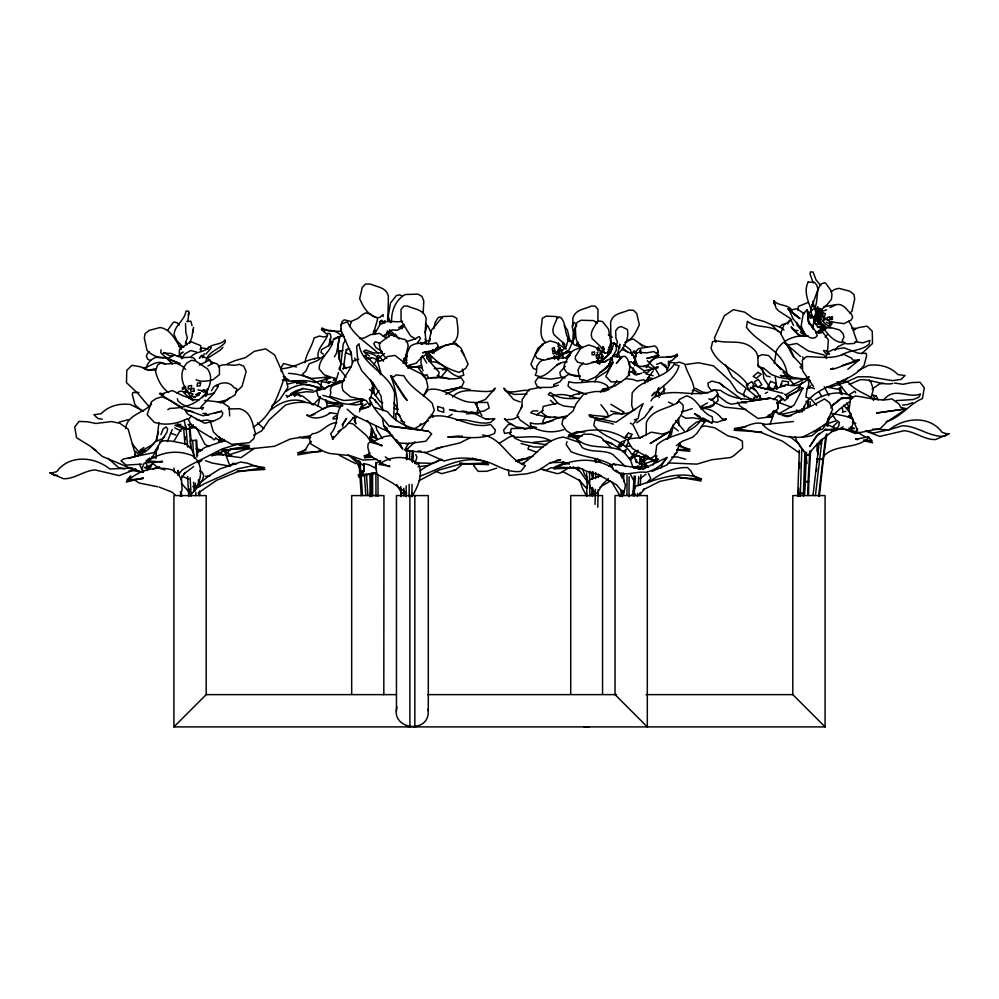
<?xml version="1.0" encoding="UTF-8"?>
<svg xmlns="http://www.w3.org/2000/svg" width="999" height="999" viewBox="0 0 999 999"><rect width="100%" height="100%" fill="white"/><g stroke="black" fill="none" stroke-linecap="round" stroke-linejoin="round"><path stroke-width="1.5" d="M194.443 458.316L194.443 455.369L191.608 449.325L186.026 443.981L171.766 441.108L164.136 440.696L159.715 441.933M621.041 494.68L621.053 490.072M622.277 496.341L622.29 491.72M387.887 321.491L388.386 296.353C386.401 287.05 376.985 287.188 370.229 283.978L365.509 284.153L362.275 287.375L359.665 298.651C362.887 306.169 367.207 314.285 375.462 317.02M621.128 476.248L621.141 473.189M622.365 476.448L622.377 473.389M622.402 496.715L622.427 490.571M622.502 476.76L622.514 473.688L623.751 473.876L623.713 481.543M623.651 495.367L623.676 490.759M626.96 495.404L627.047 475.449M629.02 496.603L629.12 476.823M406.019 496.653L406.231 485.876M409.066 496.64L409.19 484.34M411.913 496.728L412.025 484.428M406.518 459.765L406.605 453.671M406.618 459.565L406.768 450.437M409.565 459.727L409.715 450.512M412.275 461.613L412.437 450.874M412.375 461.413L412.55 450.674M412.187 495.679L412.225 492.619M646.141 435.502L646.365 422.565C652.26 408.653 668.618 409.378 679.308 401.536L683.041 404.895C684.715 416.358 673.189 422.053 669.805 431.768M592.382 488.474L592.295 496.491M592.569 479.345L592.732 471.74M598.139 489.622L598.164 493.219L592.37 493.518L592.494 487.425M592.694 478.296L592.819 472.215M595.317 493.806L595.404 489.235M595.629 478.596L595.754 472.502M598.488 477.622L598.463 474.013M804.57 495.367L806.543 452.36M807.766 495.429L808.066 481.593M808.528 495.454L808.828 481.618L804.857 481.53L808.815 481.755L810.589 451.061M200.924 350.724L200.624 345.592L190.772 341.608L180.569 348.339L179.345 350.449L179.383 353.896L181.918 358.479M407.03 458.429L407.093 455.382M412.624 462.187L412.974 451.198L412.212 460.202M189.71 343.044L192.02 336.813L192.957 329.483M619.68 347.702L619.78 344.118L617.107 356.805L616.82 354.071L614.073 355.332M595.017 504.383L595.317 493.706L598.064 493.169L597.789 507.192M657.904 356.718L658.079 350.349M799.362 450.237L797.776 493.256L803.421 493.469L803.421 496.428M798.538 493.294L798.725 488.324M799.45 468.519L799.675 462.425M801.847 448.788L800.224 496.428M804.932 451.985L803.421 493.469L797.776 493.344L797.776 496.428M804.232 491.958L804.52 484.278M805.194 465.834L805.469 458.154M372.402 393.631L372.927 382.342M156.031 457.742L156.319 451.723M156.893 439.672L158.928 422.515M817.282 443.444L816.932 450.387L818.019 454.308M339.298 359.478L339.785 350.674M808.054 481.718L809.827 451.011M801.673 411.813L801.86 408.741M802.434 411.763L802.634 408.716M804.195 410.427L804.482 405.819M807.579 407.555L807.966 401.411M808.341 407.604L808.541 404.533M396.453 711.201L396.453 495.579L428.284 495.579L428.284 711.201C428.983 734.527 390.284 729.432 396.99 707.08M632.854 495.616L634.215 475.836M634.065 496.091L635.426 476.323M636.375 462.624L636.575 459.577M637.362 496.378L637.574 493.344M638.099 485.739L638.723 476.61M639.56 464.435L639.984 458.354M640.197 485.252L640.933 474.7M641.346 468.668L641.97 459.615M423.164 313.162L423.788 300.936L421.94 296.353L417.882 294.143L405.244 294.505C395.367 300.1 391.208 311.051 391.583 322.04M158.242 445.929L158.017 448.688L151.236 458.441M634.515 363.661L635.027 357.455L632.055 353.858L622.09 349.388M807.642 404.632L808.029 400.037M809.939 406.368L810.326 401.773M393.656 417.894L394.68 393.319C388.986 372.252 361.376 365.821 358.991 343.781L356.618 346.241L357.929 362.587L361.713 370.691L374.213 384.69L381.069 396.103L382.817 410.689M433.903 328.721L435.052 322.777L438.199 317.507L440.934 316.87L442.045 318.206M207.455 388.636L205.544 395.467M304.932 362.699C306.081 353.871 312.013 346.715 314.086 337.962L319.33 336.076L323.501 336.875L326.498 336.363M607.729 354.096L610.801 342.407L608.503 329.108L602.547 321.603L599.188 320.979L596.89 322.302C594.393 327.535 589.06 332.292 592.332 338.798L600.299 346.303L605.069 353.271M405.919 364.21L407.08 353.171L410.214 346.466C417.894 340.209 427.647 345.816 436.301 342.807L438.161 345.729L436.451 349.038C429.108 352.61 421.391 356.393 416.383 363.124L406.381 366.071M644.805 383.666L645.104 380.906L643.88 379.782L636.975 381.031L633.266 379.545L625.786 378.609L615.034 385.926L605.282 388.661L603.458 390.434M281.243 371.603L281.556 368.668C295.279 368.107 306.006 359.016 319.505 357.779M572.827 342.52L573.426 330.07M812.999 495.417L819.255 441.995M816.433 471.166L816.757 468.144M817.419 462.087L817.744 459.065L816.995 458.728L823.351 459.602L819.367 496.216M815.421 495.554L822.077 439.148M818.606 495.954L825.861 435.064M320.242 396.628L317.894 406.106M602.509 358.067L602.397 359.091L602.897 355.669L602.772 356.693M318.032 356.955C316.883 347.202 326.636 342.108 327.947 333.191L330.344 333.978L330.956 337.312L328.621 346.054M338.698 340.247L338.024 345.979L338.911 357.555L340.984 364.223L339.31 369.78M349.7 326.411L351.498 321.328L358.279 318.206L361.7 315.172L365.671 312.887L370.504 314.136L372.739 316.208L376.96 317.507L377.497 319.655L373.039 334.653M647.539 381.93L648.151 377.422M827.085 425.936L828.121 418.331M826.822 433.828L823.338 459.69L816.995 458.728L817.744 459.065M827.846 426.223L829.07 417.095M192.882 332.417L193.569 327.385M183.379 347.327L177.048 340.871L174.088 334.765C174.425 325.199 184.79 320.579 185.901 311.226L188.574 311.051L188.961 313.112L187.7 321.728M791.87 310.115C787.524 303.871 778.533 306.418 773.988 300.799L773.663 303.072L775.324 305.107M634.627 365.634L636.051 351.186L638.711 348.576L654.795 345.941L657.08 347.889L658.241 351.873L656.593 353.171M341.596 323.876L341.92 321.765L344.205 319.83L351.124 321.528M340.085 369.767L343.269 343.918L345.592 339.86M343.394 368.931L345.629 351.985L347.277 349.375M370.442 401.211L369.742 405.706L366.283 400.574L350.537 396.803L343.194 390.821C338.386 379.645 351.236 371.74 352.897 361.114L358.691 359.24M370.916 398.214L372.789 386.238L370.567 379.57M421.278 356.73L420.941 362.774L422.977 370.904M774.312 363.611L776.348 350.849C782.866 339.198 795.316 335.127 807.929 335.676M772.477 414.71L772.951 411.725M776.56 389.373L777.035 386.388M361.813 399.388L361.089 403.708L362.3 399.413M668.456 361.201L668.393 365.746M400.924 492.744L400.786 486.501M624.1 492.257L625.474 485.177L622.077 475.674L615.983 470.029M155.719 441.683L158.404 432.155M130.482 476.885L130.669 475.911L126.848 480.019L143.319 478.533M673.426 424.363L671.428 434.203L669.018 437.812M339.61 337.662L336.451 353.234L334.44 356.818M380.569 320.479L379.608 324.975L380.769 320.642M787.861 385.339L788.636 381.805L782.254 380.844L781.23 385.552L785.052 386.126L782.467 385.564M205.782 396.116L207.692 389.31M644.667 456.368L643.381 462.15L648.788 457.317M400.836 493.568L406.718 493.031L400.936 493.169L400.924 496.603M428.284 344.043L431.63 329.957L442.857 316.521L452.922 316.159L456.78 318.369C457.342 326.723 460.814 337.662 452.422 343.619L435.826 348.226M370.092 405.569L370.716 402.959M326.561 334.041L321.516 329.458L321.878 327.972L328.484 330.931L341.233 331.381M566.945 441.683L566.221 444.655L571.078 451.71C584.178 457.542 599.924 457.592 612.399 465.409M625.374 452.597L626.136 449.45L622.452 451.848M658.94 388.611L658.179 391.62L660.214 395.704M611.226 358.466L609.253 366.021L607.729 365.896L595.142 377.26L587.05 380.806L579.807 379.32L577.996 370.13L579.795 366.383L583.304 362.962M780.244 387.187L781.193 383.541M180.257 496.091L182.068 489.56L181.568 479.832L178.434 474.5L172.577 470.017C156.019 465.309 138.611 469.98 126.374 481.968L143.244 477.934L141.221 478.721M342.557 426.71L343.519 423.264L346.553 418.444L342.095 424.837M567.494 351.024L566.858 353.259L565.821 351.86M425.124 332.53L426.81 326.661L426.086 323.476M870.978 397.689L873.376 389.41L871.028 382.33L869.167 380.057M340.759 325.761L340.996 324.937M188.961 313.112L188.087 314.86M563.024 352.597L562.312 354.995L561.588 353.971M338.474 372.565L335.127 383.691L335.152 378.559L324.2 374.787L319.118 368.818C319.205 357.043 332.392 350.986 333.341 339.098L337.687 337.237L339.098 338.361L339.76 337.55M327.822 377.41L326.523 381.693L325.999 377.372M643.98 457.629L643.119 460.452L639.772 461.625L641.071 457.392L644.417 456.218M652.047 471.403L667.295 464.747L676.735 452.597L679.732 442.807M406.98 355.769L406.231 358.191L403.746 360.015M658.841 387.674L658.016 390.334L659.278 394.505M386.051 336.251L387.25 332.442M146.378 367.832L147.465 364.398L150.337 360.502L155.394 357.355L166.845 357.967M578.496 470.492L579.383 467.807M826.011 356.868L827.434 352.547L828.383 339.947L823.251 332.779L816.857 332.542M125.624 428.583C127.185 414.423 143.469 413.336 151.473 404.183M185.439 343.344L187.325 337.687L185.839 332.58L185.502 323.426M610.526 353.271L614.11 342.807L616.358 345.13L616.333 350.174L611.738 358.092L604.333 361.863L601.273 360.801L601.922 358.629M616.033 346.266L617.469 342.108L615.921 338.099L615.671 330.769L618.181 327.585L621.191 326.548L627.335 329.42C629.407 339.398 623.875 348.439 616.833 355.12M652.971 465.197L656.98 455.869M661.063 468.007L662.961 462.537L666.957 457.48L643.081 468.943L613.249 463.948L611.925 465.759L612.787 469.168C622.926 478.396 634.54 470.804 645.991 472.315C654.47 470.279 662.624 465.222 666.957 457.48M197.465 485.427C202.248 475.624 202.26 462.212 192.27 455.644C176.311 449.026 158.804 452.397 145.429 462.874L162.45 461.326L160.389 461.8M333.479 436.463L332.48 439.26L341.233 429.72M202.785 357.792L204.283 353.696M770.054 424.2L774.587 411.8L787.412 416.745L813.548 404.957M414.835 463.286L416.958 457.492L415.784 454.495M596.977 354.857L597.889 352.41L597.115 352.51M621.703 477.797L623.526 472.952M637.637 451.511L636.738 453.858L632.916 455.344L629.32 458.566M160.926 434.665L163.162 428.921L166.084 426.935L167.62 428.783L166.995 432.142L154.046 452.559L123.626 458.991L121.029 460.714L126.049 465.097L141.783 464.123M161.076 349.812L160.714 352.659L172.452 363.586M631.905 355.357L632.442 353.958M666.882 370.666L670.317 362.325L675.499 362.999L679.67 362.187L684.914 364.086C686.987 372.827 692.919 379.982 694.068 388.811L691.72 394.33M808.715 377.585L807.779 379.92L810.152 380.457M359.478 411.725L362.649 403.896L355.806 404.92L342.782 403.683C334.69 411.788 339.123 425.262 330.681 433.616L332.854 439.11M557.779 350.761L558.903 348.414M205.881 354.046L210.801 348.614L211.239 347.54L209.191 346.915C204.57 352.734 195.904 351.124 191.159 356.606M167.345 441.558L172.253 429.595M374.725 333.916L380.045 324.45C386.775 318.868 395.104 323.114 402.609 321.216M622.277 414.148L623.314 411.675M787.699 323.976L789.06 320.716L791.558 319.418M594.929 381.843L596.54 378.022L606.93 371.428L611.226 365.497M745.704 388.923L743.543 394.018L744.392 396.765M144.243 463.049L141.895 468.406L143.494 471.603M857.641 429.17L855.806 433.204L858.753 432.205M403.059 363.411L405.032 359.253L408.204 345.916L407.255 341.67L405.219 339.523C399.875 339.048 395.854 335.776 390.634 334.902L379.408 343.344C379.258 349.026 382.205 355.032 386.675 358.441M812.961 325.075L815.546 319.668L814.16 316.995L808.478 314.935M205.794 361.7C207.705 350.986 219.655 349.7 225.337 342.245L225.012 339.972C220.467 345.579 211.476 343.032 207.13 349.288M629.62 375.599L628.858 371.79M491.745 392.02L494.955 388.336L493.893 390.484C481.443 394.081 467.919 386.588 455.731 394.093L452.634 397.015M423.489 396.029L427.972 387L426.086 379.008L421.341 373.913L408.291 367.32L402.672 361.388L395.055 355.432L387.35 356.556L383.354 359.99L377.697 361.626L380.981 373.326M359.877 409.428L362.649 403.896M638.91 495.129L640.234 492.507M619.942 442.932L617.869 446.99L621.166 446.491L622.552 443.781M655.007 396.441L659.003 388.574M807.155 379.682L808.541 377.01M802.347 389.036L794.105 405.082L778.271 414.11M667.282 439.423L670.641 431.643L662.337 434.053L651.261 432.18L640.072 437.749L628.371 438.811L627.959 441.283L632.429 448.501L650.499 458.766L655.519 455.257M412.212 496.266C417.644 486.65 423.726 474.675 418.294 463.786C406.393 454.97 390.609 455.719 378.933 464.385L389.685 466.183L388.436 466.233M528.995 445.741L527.971 449.113L537.2 452.36M816.345 312.724L813.536 317.757L816.121 317.133M429.907 418.106L434.29 410.402L432.305 403.409C423.089 393.843 410.439 388.099 403.896 375.774L396.166 374.925L393.681 376.898L390.684 375.774C395.242 387.45 398.014 400.112 397.227 412.674L405.969 426.673M408.678 443.144L404.92 449.725L407.954 449.213M211.476 390.734L213.636 386.975L216.97 384.865L218.244 386.401L214.011 393.119L200.911 407.03M545.929 415.746L542.882 421.054L544.005 423.813M361.276 495.766L359.652 471.565L361.738 471.69L360.539 471.678L360.839 470.729L359.628 471.216L358.903 460.651M360.539 471.678L360.214 461.675M174.226 440.771L180.844 429.47L184.49 427.897M597.727 492.332L602.31 484.49L608.391 478.658M280.731 368.369L283.579 363.524L296.403 367.008M205.557 396.066L207.13 393.419M181.88 358.653L184.653 354.058L190.597 350.587L196.516 351.985M180.657 479.795L184.303 473.726M373.776 364.81L377.21 359.165L384.603 353.521M520.666 408.653L522.215 406.118M369.53 406.044L371.603 402.647M199.625 484.415L202.597 479.595L203.734 475.674L202.273 472.315L199.675 471.004M687.3 430.581L688.823 428.146L696.228 422.315L701.51 420.604L703.521 421.228L704.22 422.515L705.469 420.791L700.661 420.454C690.459 435.939 669.143 432.979 656.73 445.167L655.456 455.507L657.617 460.964M596.291 323.276L597.914 320.667L597.976 309.39L595.154 306.156L591.495 305.994C584.727 309.365 575.262 309.203 572.852 318.356L572.927 325.999M646.403 367.644L652.359 359.515C659.952 354.52 670.079 359.99 677.122 354.083L677.484 355.569L672.439 360.164L669.143 361.638M421.091 429.907L429.245 417.245C450.424 410.539 468.881 430.244 490.621 424.438L495.392 430.032L494.493 433.404C479.133 440.734 463.561 436.051 447.739 437.062L458.603 436.014M616.932 380.557L613.836 385.352L610.476 388.062M650.986 400.886L652.622 398.339C672.115 385.339 695.267 400 715.421 389.647L718.269 394.48L711.325 400.287M677.147 403.047L679.52 399.375L686.575 395.816C698.026 398.626 700.811 412.887 712.125 416.645L712.874 421.328L711.425 422.452L712.025 423.314L697.602 416.358L694.567 413.574L700.037 416.521M800.249 386.613L797.115 391.458L786.25 397.477M202.36 397.602C209.091 389.822 214.198 378.234 207.48 368.868L195.779 361.051L191.546 360.277L186.9 362.962C176.236 375.661 184.69 389.423 193.519 400.537M645.941 380.744L653.296 370.804M356.293 417.282L354.208 420.392L355.731 423.376M628.209 442.869L626.023 446.116L630.319 446.241M839.934 399.063L832.504 405.494L841.108 398.763L852.434 396.815C840.908 390.047 826.086 393.119 815.209 399.85M830.806 408.004L833.366 404.22M705.469 420.791L696.927 433.304L692.757 437.162L682.367 441.233L676.373 445.604M220.28 439.385L218.531 441.933L223.913 439.473M333.354 380.494L334.99 378.159M428.896 340.946L430.344 338.898M605.669 368.469L607.729 365.584M654.407 392.345L651.835 395.829C661.388 386.363 674.849 379.995 679.045 365.796L674.213 364.348C664.123 379.695 642.27 377.884 632.192 393.007L631.668 405.269L633.378 410.202M432.142 353.259L433.179 351.86L432.542 349.625M185.04 472.515L184.128 473.738L193.644 466.57M808.091 455.457C815.708 443.381 827.559 435.214 838.586 426.561L839.372 422.565L838.523 421.441L833.391 425.999L835.688 430.644L825.112 429.258L826.585 429.745M835.027 350.424L837.724 346.828L845.092 343.281M802.472 382.03L798.95 386.65L786.225 394.568M201.948 409.665L203.559 407.592C194.143 410.052 184.753 407.205 177.822 400.799L177.372 398.751M821.353 322.015L819.792 324.063L818.256 322.465M423.801 395.629L428.346 389.697C445.204 385.839 457.305 403.521 474.475 402.31L478.334 408.653L477.172 411.476L478.608 413.049L466.508 413.848M622.152 356.531L616.445 363.324L622.152 356.531L625.337 356.393L627.834 359.54L629.782 366.87L628.846 375L625.424 378.758M600.436 392.083L603.021 388.736L607.005 389.111M639.323 495.516L644.492 488.873L643.169 489.847L659.727 481.393L677.959 477.572L701.573 479.058C680.244 469.255 656.63 479.77 635.901 486.126L633.304 491.183L635.526 494.967M296.84 383.716L298.763 381.268M375.137 395.604L379.046 390.696M167.795 330.07L173.152 322.577L174.65 321.94L177.947 323.264L179.046 325.224M146.803 470.554L154.121 461.513M818.006 310.19L819.467 308.379L821.465 310.09M230.469 449.138L226.523 453.883L225.811 449.413M440.796 377.472L446.878 370.154L440.459 368.344L434.303 368.631M191.533 415.796L188.649 419.218L187.25 418.781C177.023 423.888 165.297 425.849 154.233 422.29L147.153 414.672L151.423 401.773L156.006 398.576L162.213 396.79L168.906 399.75M827.609 420.329L839.984 408.803L850.099 401.336M819.954 317.694L818.693 319.18L817.482 317.033M382.105 323.951L385.04 320.492M565.297 366.383L559.852 372.277L560.427 375.387L562.287 377.759L565.022 377.972M494.955 388.336L485.402 399.488L478.733 401.985M177.922 474.937L182.317 469.855L189.91 465.359L222.228 448.876L237.3 444.443L249.238 445.579L222.24 451.048M779.657 327.285L781.867 324.75L785.539 323.639M722.339 420.329L726.198 419.093L725.561 419.83L721.678 418.394C717.344 412.774 711.063 409.19 703.958 408.391L700.948 409.103M190.06 495.579L196.591 488.199L204.408 483.716L237.525 468.856L252.772 465.709L264.648 467.569L237.387 471.853L216.658 480.269L198.152 493.044M646.902 482.754L650.811 478.409L648.413 473.501M332.242 341.995L329.22 345.342L321.428 349.662L321.079 352.709L323.401 354.058M379.732 322.452L381.68 320.292L384.79 323.214M354.695 416.383L345.242 426.848L337.962 431.68M625.149 437.337L626.798 435.527M631.131 436.588L627.834 440.209L624.325 438.236M202.073 355.144L199.338 358.142L201.736 356.056M560.289 351.149L561.675 349.65M803.833 335.664L805.469 333.903M313.099 405.082L320.155 397.515M216.808 386.313L218.868 384.128C224.138 381.768 230.781 382.542 234.028 387.712L236.788 388.761L235.09 394.917L226.748 399.962L218.169 402.11M633.653 423.401L636.8 420.067M825.099 337.113L827.147 334.965M806.992 378.796L809.053 376.635M222.914 347.415L220.342 350.1L208.729 357.58M565.534 357.917L570.541 352.734M591.208 494.38L593.094 492.445M861.613 353.783L872.514 343.469L872.239 331.193L867.032 326.136L858.703 327.585L853.333 329.707M216.059 438.049L214.236 439.872L210.739 436.9M173.913 726.897L206.194 694.63L206.194 495.579L173.913 495.579L173.913 726.897L825.087 726.897L825.087 495.579L792.806 495.579L792.806 694.63L825.087 726.897M383.816 694.767L383.953 495.579L351.685 495.579L351.685 694.305M149.063 468.543L151.174 466.458M658.928 395.242L665.159 389.086M311.476 441.458L308.341 444.53L305.931 448.951L297.777 454.895L321.104 450.849L318.032 451.648M470.741 412.949L475.199 413.898L486.001 419.255L494.617 418.643L490.884 422.24C479.295 425.537 468.069 417.994 456.368 420.042M807.254 309.665L803.159 313.961L801.186 325.936L804.532 334.24L809.739 337.462L812.362 338.249L815.321 337.662L817.269 335.627L815.421 331.019L808.441 321.303L813.074 328.996L814.21 317.595L810.077 318.144L807.254 309.665L808.965 323.926M810.901 385.439L807.504 388.673L808.803 384.041L808.366 379.732L780.281 375.487L787.774 376.735M823.551 456.131C835.589 443.668 856.418 449.7 868.518 437.712L868.331 436.738L855.681 439.36L857.779 439.56L855.756 438.761M205.432 460.639L212.188 463.086L229.945 466.121L233.017 463.236L236.326 463.911M810.314 311.863L813.998 308.391M419.955 424.612L420.916 423.713M470.529 437.562L459.79 442.969L441.908 447.09L425.849 452.584L405.619 450.636L415.01 441.845M626.261 342.332L628.496 340.247L633.329 338.998L640.721 344.33L647.502 347.44M576.46 344.243L578.583 342.27M849.949 313.062L851.96 311.201L854.694 298.938L853.908 294.418L849.799 291.209L838.91 288.336L834.764 289.373L830.993 291.758M883.241 400.075L887.587 396.066C898.251 388.836 910.014 398.551 920.441 393.968L918.98 397.165L913.273 399.55L896.29 400.599M235.664 392.32L242.083 386.326L246.154 371.416L243.731 366.171L239.123 364.31C232.292 367.045 224.65 362.162 218.257 366.808M649.4 409.565L652.722 406.518L644.168 417.657L636.813 422.752M649.662 481.78C660.202 473.439 673.813 467.12 687.524 467.569L690.659 470.654L693.069 475.062L701.223 481.006L677.896 476.96L680.968 477.759M404.295 324.463L398.576 327.747M847.364 378.271L845.179 380.257L842.182 380.706M825.836 324.338L824.025 325.974L822.964 323.976M843.131 426.773L841.033 428.658L831.343 431.543M193.294 424.712L188.898 428.646L192.745 426.086M369.98 452.872L364.448 457.817L372.177 457.105M818.88 311.913L827.534 304.195L831.48 299.225L831.942 294.605L831.205 290.896L825.848 283.404L824.35 282.767L821.053 284.091C815.246 290.959 818.531 300.587 814.772 308.104L816.67 315.559M847.826 369.268L859.24 359.965L853.383 360.314L851.16 357.904L843.418 354.233C831.405 359.465 818.943 356.73 806.518 356.618L802.359 359.977L802.584 370.729L813.648 386.588M773.526 399.625L778.371 395.379L782.005 399.175L777.16 403.434M630.182 460.102L632.904 457.717L634.265 451.835L638.099 450.337M429.158 361.501L430.969 359.927L430.182 355.569L426.648 356.119M608.816 364.635L610.988 362.749L608.616 363.636M848.089 416.783L851.31 414.011M229.433 397.889L224.725 401.873L220.217 402.997M853.608 330.344L855.918 328.384L851.922 328.147M421.029 344.23L426.698 340.921L430.144 340.796M820.379 428.608L812.037 435.626C795.167 439.298 775.424 437.537 762.674 424.737L793.568 421.466M823.963 425.599L826.348 423.588L832.617 409.19L829.682 402.859L824.525 398.913L814.934 404.345M417.107 343.281L420.492 338.599L419.255 336.551L414.498 339.173L406.044 341.758M164.573 436.888L162.263 438.811L154.433 442.107C148.764 451.56 138.536 456.131 128.209 458.491M149.763 457.867L146.041 460.939L162.487 461.925M253.122 427.185C271.104 416.496 278.059 395.854 284.553 377.098L274.65 354.945L265.659 348.851L254.345 351.311L245.454 357.679L234.952 360.627L227.26 363.936M609.065 354.37L602.297 359.877L586.226 364.398L577.609 362.2L575.312 359.028L575.399 356.606L580.844 348.027L588.673 344.955L594.567 346.803L604.557 353.009L609.977 352.635M383.129 336.263L387.587 332.667M713.311 404.495L718.081 400.649L717.444 394.78M650.024 361.925L658.703 355.332L653.958 351.548L646.852 352.847L638.099 352.46L635.814 354.146L635.089 358.941L638.099 366.446M324.163 389.41L328.983 385.539L331.73 386.176M599.063 355.244L600.936 353.746L601.985 355.894M640.122 478.683L645.941 474.238M200.487 482.579L209.328 475.561L220.08 468.856L240.634 462.038L247.49 463.211L264.935 469.443L237.25 471.253L240.859 471.303M608.741 466.146L610.926 464.41M613.011 362.774L602.297 371.303L599.512 372.477M631.855 494.617L634.19 492.769M581.568 381.78L583.741 380.095M542.844 359.715L539.485 362.287L536.913 366.021L536.451 372.39L535.202 375.224L540.172 376.71C550.699 374.488 555.794 361.163 567.132 361.913M674.275 454.47L676.735 452.597M607.292 360.252L605.119 361.888L599.188 362.038M628.334 373.389L630.644 371.653M608.241 416.783L588.96 415.01L590.059 416.845L615.983 422.252L643.256 403.559L639.66 411.538L638.161 418.469L634.253 419.955M198.401 462.987L201.96 460.302M419.705 476.336C440.959 468.494 465.222 452.909 488.311 462.912L460.914 463.986L439.285 469.992L419.155 480.619M635.464 356.743L633.716 358.042L635.439 358.079M149.513 351.823L147.677 353.196L146.341 355.969L147.602 359.053L150.662 360.689M177.085 393.069L179.358 391.408L182.355 391.133L190.297 399.051M360.464 408.154L366.321 403.883M334.653 339.373L338.199 336.838L342.869 335.726M568.381 350.886L561.5 355.781L543.668 360.302L536.913 358.104L535.164 354.92L542.469 343.931L550.087 340.859L556.281 342.707L565.646 348.901M344.33 380.107L340.734 382.654L331.818 385.839L330.332 389.847L330.806 392.832L329.907 396.366L343.856 400.512L363.311 399.138M435.027 471.029L441.708 473.663L455.594 469.942L461.288 465.059L459.84 462.799M819.53 433.204L817.644 434.54L809.727 446.516L816.857 435.876L825.149 429.882L836.438 428.808L828.933 425.324L824.899 425.224M407.854 368.219L410.077 366.645L417.669 366.895L426.386 378.858M197.864 452.347L204.795 447.502L224.975 440.397M872.052 389.098L879.195 384.103L883.403 383.254M254.358 448.339L240.984 457.654L226.523 455.706L249.275 448.226M570.367 355.332L566.795 357.792L547.989 358.504M707.554 402.872L700.124 407.03M199.975 349.338L202.11 347.877L207.904 349.126M445.816 394.33L461.838 386.488L463.948 381.943L460.976 377.585C449.363 381.531 437.225 374.5 426.061 379.083M271.041 409.802C280.482 401.998 292.857 397.34 304.92 401.835M612.487 348.826L607.817 351.935L608.753 354.62L603.321 359.915L601.273 360.801L602.772 362.262M543.194 410.414L536.475 414.76L530.669 412.749L532.767 410.914L537.837 410.901M419.98 470.766L427.26 465.921L438.111 460.664L442.495 459.577M658.304 459.265L654.582 461.738L657.604 462M570.404 466.795L560.302 473.039L557.292 473.663L543.406 469.942L541.146 468.344M600.012 487.237L610.389 480.894M199.488 365.06L209.003 360.327L213.699 363.037M567.245 351.173L560.102 355.819L555.619 357.305L556.343 357.754L559.915 355.632L562.025 350.899L566.408 346.079L568.369 338.698L569.742 341.683M643.306 469.168L647.002 466.783M336.301 415.584L333.204 417.582L333.067 419.056L337.15 418.344M492.932 419.73L494.617 418.643M167.832 409.652L169.805 408.391C182.005 408.166 194.867 405.319 203.259 395.741L214.011 393.119M817.007 315.522L814.834 316.92L816.195 319.156L818.381 317.757M303.072 388.199L286.975 397.19L287.575 396.328L286.126 395.217M499.288 443.294L509.428 436.963L513.673 435.776M813.71 431.481L826.348 423.588L822.701 429.12L813.71 431.481L802.397 437.25M818.905 330.706L822.614 328.409M190.085 396.228L188.262 397.34L189.985 397.852M334.578 384.028L340.135 380.631M442.769 370.005L446.391 367.794M448.176 416.708L452.172 414.285M753.383 386.95L748.963 389.61L746.265 384.977L751.797 381.643L754.495 386.276M271.703 406.131L279.683 399.775L287.937 387.45L286.413 380.844L282.292 379.982M476.236 464.011L473.601 465.584L478.146 471.353L486.675 471.316L496.603 468.206M207.854 366.096L213.461 362.799L217.133 363.911L219.343 366.446L219.493 374.6L212.924 379.795C207.455 381.044 201.311 382.33 196.029 379.782M317.033 389.935L313.274 392.145L306.306 391.708L294.83 393.581L289.398 395.567M328.321 383.329L330.831 381.868L328.321 382.467M286.238 391.121C295.567 384.565 308.504 381.456 318.269 388.898L321.091 388.161M802.234 365.659L800.037 366.933L801.523 368.556M872.577 429.12L889.26 429.807C904.407 417.332 929.669 415.209 942.119 432.367L947.826 434.103L949.05 433.616L944.442 436.313C929.47 437.2 917.319 425.849 902.409 425.736L889.597 429.607L873.363 433.042L866.145 430.794M789.997 321.154L784.128 324.538L780.569 333.441L793.443 356.905M414.348 428.771L428.446 420.666M290.634 393.818L295.954 390.759L303.371 388.711L312.862 390.234M330.544 412.774C323.676 417.644 314.086 420.392 306.718 414.997L309.365 415.721M635.426 409.228L629.045 412.774L623.388 413.873L613.486 413.748L606.143 417.594L600.899 418.856L594.78 418.019M825.674 329.47L818.73 333.316M776.747 402.734L783.541 398.976M403.983 326.623L397.427 330.232L392.12 329.87M569.917 396.953L574.013 394.717L582.367 392.794M188.124 391.258L185.102 392.882L184.016 391.858L187.038 390.234M253.571 435.239L261.738 430.856L269.093 420.042L285.514 405.02C297.69 401.061 311.775 400.699 322.415 408.728M434.827 462.699L441.333 459.215M712.212 405.082L706.73 407.255L700.499 407.392M382.405 352.897L373.676 352.934L365.509 349.987L363.461 351.473C367.907 353.521 375.187 353.147 378.621 358.753M765.172 389.173L768.581 387.4L770.167 389.41M765.284 393.369L767.544 392.182M322.565 409.091L328.259 406.131L335.926 404.295L342.782 406.069M624.787 342.495C632.429 339.71 636.213 331.755 639.335 324.775L636.725 313.486L633.491 310.264L628.771 310.09C622.015 313.299 612.599 313.174 610.614 322.465L611.138 350.724M827.572 352.397L833.054 349.588L844.018 347.802L858.528 353.284L866.071 353.346L866.657 355.519L864.048 365.522C847.764 386.213 812.699 383.291 802.809 409.665L780.169 414.622M340.671 329.021L341.258 329.87M522.302 463.873C536.301 455.344 545.679 438.811 563.648 437.112L579.72 442.545M858.029 370.666L868.468 365.347C879.132 363.961 890.321 366.546 897.851 374.563L905.044 375.549L901.036 379.383L892.419 380.644L869.38 376.798L857.941 376.798L845.878 382.292L830.231 387.088L827.222 386.613M791.683 385.164L806.967 377.897L807.18 379.795C801.448 385.314 793.568 386.9 785.988 384.54C776.073 390.409 764.397 389.81 754.058 385.602L752.384 386.263L757.517 392.744L760.838 398.801M518.631 416.496L512.999 419.255L506.068 419.73L504.383 418.643L508.116 422.24L516.158 426.985L523.176 427.822M382.355 417.682L383.716 425.799L398.239 443.131L407.005 443.331M655.356 367.42L650.699 369.692L647.402 372.577L643.206 372.315M153.946 443.831L139.336 452.197L145.517 451.498M639.61 438.161L643.031 436.513M373.351 437.225L375.624 436.138M841.995 354.832C850.424 349.65 861.575 351.061 869.105 344.143L869.954 340.397L863.011 342.819L855.144 341.72M788.211 395.579L803.196 388.474M388.698 331.755L391.521 330.432M674.987 356.73L677.484 355.569M829.994 307.567L836.513 304.595C843.855 303.384 846.64 310.377 851.323 314.023L852.659 316.795L851.398 319.88L843.98 323.651L830.082 321.715L821.603 316.408M824.55 424.675L837.274 420.392M815.584 332.679L822.277 329.645M949.05 433.616L935.576 439.56C924.237 439.922 915.221 431.543 904.045 430.731L879.794 436.401L865.883 431.168M849.088 384.528L860.102 379.757C871.303 378.883 881.593 385.651 892.756 383.529M361.988 471.378L361.401 471.628L356.78 462.475L348.276 454.695M556.905 364.623L560.514 363.099M886.175 421.665C900.574 417.832 908.84 404.071 922.452 398.576L924.262 387.812L920.004 382.255L911.55 382.58L903.059 384.303L894.43 383.017M681.53 412.038L692.195 408.616M363.586 472.677L358.017 474.95L375.274 473.476M517.482 461.85L528.983 457.105L533.066 456.331M152.51 464.41L144.405 467.657L148.314 468.456M609.253 389.435L604.12 391.496L594.929 391.546L583.916 393.731L576.148 403.733L573.064 410.964L562.787 419.742L561.987 424.288L566.408 430.744L571.391 433.766M533.578 427.16L530.794 428.259L511.376 428.534L509.827 434.14L515.172 437.237C527.06 437.624 539.935 434.353 550.761 440.996M211.588 455.919L224.413 450.974L229.945 466.121M543.256 344.68L537.986 348.064L530.931 364.086L533.266 368.356L536.338 369.655M541.908 423.901L553.196 420.542M135.901 469.293L119.206 475.574L94.955 469.905C83.779 470.716 74.763 479.095 63.424 478.733L49.95 472.789L54.558 475.487L57.467 475.324M633.304 467.832L638.648 465.834M567.32 339.398L568.656 338.898L574.263 344.755L581.48 347.59M638.91 373.776L636.188 374.8L641.808 373.151M839.585 382.392L842.157 381.443L847.851 381.63C854.145 390.197 863.998 393.019 872.589 398.214L873.588 400.449M842.382 387.187L837.112 389.135L826.872 387.075M641.445 464.81L657.916 459.178M324.151 355.632L317.382 360.639L309.128 363.823L306.019 370.816L302.36 374.35L304.945 376.273L311.588 378.509L328.571 377.098M152.647 469.205L159.54 466.683M849.412 406.768L847.04 407.642L848.226 409.228M912.636 402.684L907.342 404.595L902.472 405.07M212.987 421.291L219.643 418.206L221.99 416.021L222.839 413.174L221.466 411.238L203.097 415.796L184.753 409.353L187.725 414.16L204.708 423.276L212.987 421.291L207.105 420.055L201.174 420.791L196.279 419.368M305.881 449.962L297.427 452.934L321.041 451.461M726.198 419.093L717.07 422.315L712.424 421.478M629.695 458.591L637.325 455.919M373.077 473.663L375.374 472.864L358.504 476.91L363.811 470.966L363.536 463.474L369.405 464.96L376.66 468.793M815.359 313.723L826.56 309.84M371.291 358.229L369.93 358.891L367.757 358.079M196.004 396.191L199.251 395.104L198.114 392.994M656.63 364.31L661.675 362.612M361.588 409.253L368.768 406.855L359.765 408.728M359.652 471.565L364.16 470.829L363.748 464.747M580.344 347.877L574.787 349.687L571.016 352.172L564.472 364.148L563.773 368.194L566.633 372.452L573.463 375.661L576.036 376.461L580.307 375.874M516.008 461.176L521.328 459.44L525.462 459.315M529.982 428.583L532.929 427.622M643.319 366.383L647.377 365.085M833.466 368.181L830.606 369.093L834.265 368.893L859.24 359.965L842.057 365.447M128.521 471.316L135.739 469.068M369.68 454.12L364.036 455.881L371.591 456.306M329.695 386.101L333.791 384.84L329.558 385.951M558.329 385.189L551.161 387.387L539.672 387.45L528.796 389.635L522.152 399.637L521.878 406.855L517.132 415.646L520.267 420.192L531.718 428.047M524.225 429.258L532.38 427.46M350.337 404.17L364.348 399.925L359.865 399.55M640.284 469.043L632.817 466.833L630.481 459.915L623.176 451.311C607.991 443.456 587.125 451.498 575.099 437.038L573.101 437.624L576.935 438.099L583.641 434.215L591.346 434.215L601.086 437.412L611.088 447.677M202.235 390.784L197.989 389.872M215.11 413.087L221.466 411.238M515.671 460.976L523.051 458.853L527.46 458.703M579.358 398.164C569.318 399.038 558.453 399.163 550.199 392.432L548.251 394.593L552.122 396.278C560.002 392.957 568.606 394.855 576.186 398.189M377.659 317.882L380.282 317.158L383.129 314.535L383.154 316.583M417.857 366.346L421.64 365.334M416.071 464.123L419.006 463.336M338.649 351.536L342.969 350.399M312.088 415.01L314.797 414.298M710.439 399.463L713.835 398.576M119.218 422.065L128.159 419.742M155.782 368.706L149.4 369.98L145.392 369.518L143.082 367.557L143.706 367.894C150.187 366.733 155.307 360.689 162.65 362.787L165.047 364.098M287.55 384.128L295.042 382.28L321.428 387.912M808.228 302.435L798.376 306.418L798.051 310.464M435.339 349.75L422.614 352.734L426.598 351.91M342.794 368.693L351.423 366.695M435.939 448.464L441.908 447.09M453.509 470.417L455.594 469.942M308.454 416.233C318.793 412.787 328.072 402.185 340.334 407.555M563.836 429.595C552.859 433.454 540.946 432.13 530.894 426.348L530.294 422.752C543.144 427.247 554.433 417.132 566.92 416.108M446.141 390.522L460.414 387.35L443.169 390.821M557.792 403.084L543.231 406.418L541.957 412.749L547.29 416.908L565.634 417.807M589.11 726.897L584.165 726.897M187.312 428.958L196.004 427.247M633.553 372.24L635.277 374.463L635.988 372.103L629.745 365.759L629.507 361.825L630.993 361.788L644.168 370.804L657.991 367.744L658.216 366.845L656.518 366.845M366.695 358.853L372.477 357.742L378.883 360.477M336.763 422.664C326.998 422.777 321.928 433.304 312.287 433.753L308.978 437.038L310.776 443.956L323.963 451.536L329.483 453.434L350.149 455.656L362.862 460.039L376.798 459.34M165.909 357.217C159.041 358.653 151.748 355.394 147.04 350.374L144.306 338.112L145.092 333.591L149.201 330.382L160.09 327.51C171.079 329.245 175.861 340.971 181.244 349.375M345.841 349.65L349.7 348.938M647.364 380.319L650.361 379.795M701.186 426.723L705.456 425.974L714.735 427.809L727.959 435.914L736.263 437.849L742.432 441.133L742.569 448.064L733.953 455.644L730.531 457.53L711.738 459.752L696.852 464.135L668.156 462.899M556.193 460.427L560.651 459.677L549.263 463.261L540.546 469.255L534.727 471.803L526.523 473.838L509.028 475.462L508.329 469.68M190.921 424.138L188.099 424.612L189.798 426.236M344.543 380.457C334.403 381.905 326.648 389.285 316.521 390.684L318.219 396.541C325.487 401.286 334.178 403.621 342.832 403.271M387.462 318.906L387.824 317.382M174.788 425.299L180.807 424.35M564.123 377.098L551.011 379.108L538.024 377.585L535.052 381.943L537.162 386.488L540.871 388.186M746.228 426.536L734.352 428.396L761.613 432.679L782.342 441.096L799.612 453.022M575.774 467.944L578.908 467.47L554.033 468.856C572.215 458.129 595.367 456.83 613.448 468.519M633.366 356.88L635.876 356.506M392.595 435.327L384.553 436.538L371.116 442.407L382.005 445.392L380.756 445.292M371.328 493.144L370.092 493.319L369.992 473.538M550.948 440.459L533.191 442.382M686.251 364.448L698.363 362.737L713.486 365.859L729.907 380.869L737.262 391.695L753.596 400.462M745.516 401.61L740.896 402.247L746.265 402.959M750.137 400.974L770.154 398.214L777.322 400.087L777.859 408.853L766.832 417.107L772.477 416.533L768.206 415.134M359.69 338.599L364.273 337.974L370.854 334.54L379.595 333.416L386.613 338.524M772.477 416.533L758.016 418.481L739.772 405.781L737.462 402.048M405.969 443.843L425.874 441.221L431.68 433.916L428.209 431.118L390.284 425.974M835.164 304.795L824.025 306.718M205.494 476.386L209.99 475.824M418.032 466.758L428.633 465.422M424.175 375.287L426.798 374.975M459.19 436.363L462.2 436.001M511.301 432.317L504.507 433.404L503.608 430.032L508.379 424.438L512.624 424.513M832.167 430.194C843.643 427.472 855.444 430.032 865.009 436.863M666.62 356.78L673.076 356.518M412.25 367.12L416.633 366.683L422.202 367.969M565.247 352.247L571.54 351.698M403.621 358.491L406.044 358.279L405.007 357.455M364.173 470.891L360.864 471.153L362.487 495.367M480.294 411.388L483.828 411.126L489.173 408.017L487.624 402.422L475.911 402.485M310.577 435.789L290.322 438.986L274.5 446.278L249.887 448.901L233.541 448.501M621.415 381.718L611.138 381.855L605.794 376.373L612.949 362.362L611.75 358.554M198.739 485.926L193.132 486.675M597.34 419.717L594.967 419.842L593.806 425.162C602.946 438.911 623.314 438.998 631.568 454.108L654.37 460.614L650.611 458.179M371.228 473.351L371.328 493.531L370.092 493.656L370.105 496.703M181.056 357.704L190.26 357.267L193.244 357.742L195.379 359.865M526.923 394.068L514.448 394.418L507.255 392.02L504.045 388.336L505.107 390.484C512.962 394.305 521.041 389.111 529.17 390.597M671.703 457.155L677.097 456.905L685.726 459.215M132.492 468.044L109.74 468.981C94.593 456.506 69.331 454.37 56.881 471.54L51.174 473.276L49.95 472.789M842.632 411.713L845.766 411.451M310.701 437.699L302.148 438.024L299.176 437.15M403.871 359.328L405.894 359.253M395.654 414.098L398.638 413.986M193.132 486.575L199.525 486.338M225.674 450.349L222.065 450.462L249.625 447.477L243.906 445.916M550.299 462.674L563.723 462.275L569.33 463.561M676.822 449.637L690.084 449.275L678.596 446.128M568.568 463.311L565.471 463.386L562.874 462M632.704 467.07L647.789 466.695L636.238 461.813L633.079 453.558M815.584 323.688L817.794 327.073L831.33 327.684L839.56 329.932L842.981 333.541L844.043 336.95L842.107 340.984L842.257 342.607C831.917 341.558 826.66 331.905 820.529 324.75L815.584 323.688L813.76 319.992M591.783 362.212L597.702 362.063M373.314 331.393L375.674 331.343L374.675 329.845M801.935 378.808L787.524 378.696L778.933 377.372L771.39 374.538L763.736 368.206L758.229 366.683L757.766 356.506L762.424 354.595L768.768 355.594L780.993 369.655M228.584 408.928L239.623 408.741C251.486 411.863 252.36 423.701 255.457 433.191L253.771 438.686L249.213 442.732L231.681 444.33L219.243 437.562L213.411 431.918L210.377 421.653M580.431 436.575L567.956 436.788C585.901 427.485 607.529 427.522 624.862 438.249M758.141 432.13L761.75 432.08L734.065 430.269C744.38 428.559 754.17 419.767 764.884 424.463M138.961 392.47L132.929 392.52L132.343 394.692L134.952 404.695L140.597 409.865M782.567 415.621L791.608 415.621M404.37 449.725L407.105 449.725M213.424 454.795L225.474 454.795M596.328 495.579L570.716 495.579L570.716 694.143M597.889 495.579L602.547 495.579L602.547 694.143M206.194 694.63L396.578 694.63M427.647 694.63L616.47 694.63M646.116 694.63L792.806 694.63M543.144 447.065L533.966 447.003L521.066 443.494M178.659 345.941L183.766 347.04M772.314 325.487L775.873 325.574L781.967 328.159L783.965 330.07M396.853 335.851L393.881 335.776L387.375 330.844L388.961 336.888M155.619 370.092L148.364 369.93L140.297 366.758L131.968 365.309L126.761 370.367L126.486 382.642L138.386 393.968L148.626 406.231M292.27 381.143L306.805 382.492M574.25 407.205L564.073 406.094L558.204 403.584L552.122 396.278M414.972 462.887L433.529 463.386M568.856 340.796L572.302 340.921M776.935 411.288L773.326 411.176L776.76 411.875M405.619 450.636L410.214 450.786M417.869 451.024L420.929 451.123M145.654 450.474L139.91 450.249L143.881 447.527M521.153 463.324L524.138 463.436M204.658 400.424L222.103 402.285L229.27 407.255L229.633 415.921M578.858 468.081L554.582 467.008L562.912 463.536L569.318 463.848M831.33 327.684L817.794 327.073L821.028 328.259M692.295 390.309L695.117 390.434L701.61 393.843M561.263 468.219L551.248 467.732L545.491 470.417L543.406 469.942M323.876 377.535L330.731 377.909L314.523 382.58C306.318 379.42 297.39 380.894 288.886 381.218L285.102 379.033L284.952 376.561M430.744 377.784L436.713 377.759L438.573 375.387L439.148 372.277L426.773 358.266L426.748 353.184M805.843 401.286L808.728 401.461M340.572 402.909L327.397 403.346L326.248 401.049M486.001 419.255L488.773 419.443M180.245 363.574L166.084 357.954L169.131 358.004L174.288 355.057L182.979 357.692M186.751 321.428L190.859 321.216L192.045 325.724M198.976 399.987L193.294 399.538L182.093 395.442L172.527 390.609L163.824 393.131L162.837 395.367L160.177 394.118L159.927 393.144L163.811 394.056M404.308 362.487L407.142 362.712M582.205 436.113L568.618 435.015L577.172 431.693L584.652 431.993M676.635 450.149L689.872 451.236L681.355 446.116L679.345 443.194M428.708 351.81L433.753 352.247L445.517 345.042L453.371 343.768L458.104 345.592L461.014 348.064L468.069 364.086L465.734 368.356L459.29 372.365C447.327 369.23 436.201 362.387 428.459 352.734M371.578 388.211L374.513 388.474M863.523 440.072L872.152 440.846L868.331 436.738M359.628 471.216L360.514 471.291M595.317 493.706L592.37 493.518M226.523 455.706L232.168 456.281M746.041 409.403L724.5 407.105L715.272 402.859M288.561 373.351C302.135 374.051 315.459 378.983 324.775 389.173M576.136 375.437L568.269 374.513L562.824 378.246L559.902 381.818L553.646 384.565L554.295 386.338M172.502 356.106L169.318 355.719L163.998 352.51L163.287 353.134L171.029 353.434L174.975 355.107M455.606 410.327L449.463 409.59L455.02 411.201L478.608 413.049L470.941 412.15M461.738 411.051L466.346 411.6M708.254 392.844L702.647 392.145L695.229 388.299M428.209 431.118L389.111 426.236C382.58 417.095 373.027 409.315 369.268 398.551L370.991 396.84L374.912 399.962L383.554 410.502M706.068 407.142L710.114 407.33L713.898 405.144L714.123 401.448L708.803 398.813M401.885 326.398L401.111 326.298L402.023 328.746M464.41 463.848L460.851 463.374L488.598 464.747L482.929 462.425M612.449 356.231L621.428 357.48M187.4 410.789L192.844 411.563M102.273 419.193L97.964 418.556L93.956 414.722L101.149 413.736C108.679 405.719 119.868 403.134 130.532 404.52L143.581 411.163M798.563 335.065L805.656 336.163M611.538 345.017L611.176 343.494L613.935 342.994L619.53 347.927M329.358 412.587L337.275 413.861M608.803 347.19L612.399 347.789M348.351 423.114L352.872 423.851L366.308 435.364L370.691 441.258M793.443 329.895L800.012 336.376L791.146 326.923L793.443 329.895L797.989 330.644M801.023 331.144L804.058 331.656M554.108 417.195L558.653 417.994M124.788 468.943L118.869 467.794L107.867 458.291M130.707 470.092L141.071 472.102M798.651 387.225L802.996 388.074M530.894 426.348L536.388 427.435M459.328 387.45L470.204 389.635M536.475 414.76L550.424 417.644M648.476 377.647L651.96 378.384M609.315 422.889L598.026 420.504L590.172 415.01M622.514 473.688L623.751 473.951M196.191 448.838L202.235 450.162M215.821 453.134L223.364 454.795L218.094 451.785M449.363 378.771L439.847 376.673L437.175 375.224M157.717 486.763L139.236 483.041L134.765 480.144M832.704 413.499L846.89 416.508L853.059 419.118L852.759 424.413L850.686 429.283L854.595 428.484L850.536 426.86M422.365 430.344C408.928 428.096 395.804 422.789 387.387 411.576L374.013 407.317M864.197 440.784L872.626 442.807L869.355 440.259M842.544 398.514L841.083 398.151L851.585 398.576L849.525 394.468L854.882 391.183L855.668 392.819M389.747 432.38L353.958 415.197L347.128 409.19M777.884 402.197L791.458 407.23M758.179 386.938L783.054 393.344M610.676 410.976L622.277 413.961M770.054 376.835L766.545 375.911L757.866 364.573M645.941 373.876L653.159 375.761M741.42 399.363L719.667 383.141L711.862 381.081L707.979 383.079L708.229 386.213L710.888 390.06L720.591 390.334C734.752 401.361 753.358 399.887 770.154 398.214L731.268 404.183L726.723 402.36L716.982 394.792M633.354 467.445L639.135 468.993M238.174 444.355L241.046 445.142M151.985 456.88L156.156 458.029M577.472 375.811L580.144 376.561M482.505 434.99C501.823 437.574 507.879 459.54 525.399 465.584L520.854 471.353C509.952 472.939 500.324 467.245 490.721 463.111C475.924 457.879 459.29 455.906 444.205 461.063L424.338 452.222M546.753 444.742L521.865 441.383L514.735 438.174L513.174 435.552M653.758 369.018L648.101 366.583L639.46 366.358L632.742 363.049M594.18 491.283L590.272 487.087L588.361 482.017L589.635 479.757L600.973 475.561L586.962 471.353L579.183 467.869M610.676 423.301L613.398 424.1M164.885 469.892L157.967 467.832L151.648 462.15M202.884 413.274L208.679 415.072M170.817 433.354L175.812 434.965M380.294 343.181L375.224 341.845L373.776 343.781L376.049 347.777L382.192 351.548M175.524 425.624L185.464 428.933M141.721 471.878L128.496 467.382L102.385 456.468L90.21 446.141L76.548 437.749L74.738 426.985L78.996 421.428L87.45 421.753L95.941 423.476L111.389 421.566L119.805 423.276L128.147 429.108L135.876 456.243M352.635 417.744L354.832 418.494L355.831 423.963M392.257 334.915L394.667 335.739M852.447 422.24L855.818 423.426M603.059 440.596L611.838 443.706L620.629 449.375M840.833 428.009L854.632 433.067M520.267 401.985L513.598 399.488L504.045 388.336M345.729 352.784L351.536 355.007M606.318 441.558L611.838 443.706L606.231 441.283M159.153 487.087L172.128 492.145L175.449 495.304M400.774 420.766L404.632 422.327M586.538 394.318L571.64 389.173L568.031 386.051L568.818 381.68C581.543 385.701 595.192 376.96 607.03 385.502L608.678 387.949M472.44 458.104L477.272 460.102M166.084 357.954L178.659 363.224M661.313 363.349L665.659 365.209L666.957 369.143M134.902 455.044L137.637 456.218M389.71 466.783L379.745 462.5L380.669 460.639L378.471 461.788L375.874 463.798L375.449 466.945L377.197 474.3L392.719 483.129L405.906 492.445M814.51 388.723L812.075 387.674L807.155 388.311L805.881 396.99L811.051 399.026L816.583 405.382M201.373 355.781L209.94 359.89L211.763 364.223M197.827 449.712L200.574 450.949M777.784 401.536L780.469 402.759M321.516 329.458L324.013 330.619C330.207 329.495 337.138 331.019 341.496 335.751M433.204 415.921L431.118 414.947L433.067 417.307M382.742 402.834L379.982 401.548L373.938 393.181L369.505 389.423M393.743 407.942L397.864 409.865M188.299 419.53L191.721 425.699L195.804 427.634M220.329 439.285L224.413 441.221L218.781 436.7M668.418 402.085L672.901 404.233M181.693 475.936L188.674 479.295M800.536 356.418L784.989 342.994L789.397 347.29L794.03 357.08L801.51 365.147M174.738 427.834L181.181 431.068M826.235 322.14L830.381 324.238L830.743 325.537L829.657 326.186C822.165 323.751 817.931 314.46 817.819 306.743L816.445 308.591L817.382 314.797M632.33 370.679L634.652 371.865M613.249 463.948L615.771 465.234M339.273 455.282L355.831 463.736M332.28 382.255L334.802 383.554M562.4 471.403L579.845 480.619M566.845 351.111L570.591 353.109M288.986 380.132L283.304 376.461M379.87 461.575L369.942 455.719L367.844 447.477L368.107 443.818L372.727 439.385L371.853 440.509L382.055 445.979M702.772 417.994L709.602 421.678L704.17 419.692L692.694 417.819L685.726 418.256L681.967 416.046M630.294 423.126L632.916 424.575L639.585 438.024M598.438 474.712L616.508 484.727L623.451 493.281M215.459 438.149L222.253 441.908M623.751 344.63L630.394 349.762L631.855 354.608M571.44 352.697L568.431 351.024L574.612 337.699L575.099 328.521L576.66 325.312L574.413 322.452L572.914 323.476L572.19 326.661L573.876 332.53M750.212 387.237L756.156 390.609M208.853 446.516L204.895 444.255L196.653 428.209M177.497 423.863L186.139 428.808L187.65 447.04M608.366 334.902L612.325 337.187M402.11 296.191L399.812 294.867L396.453 295.492L390.497 302.997L388.199 316.283L390.422 322.714M170.255 400.337L177.298 404.545M178.471 405.244L180.819 406.643M610.864 404.245L624.125 412.287M575.124 436.026L578.871 438.286M453.384 342.008L456.531 343.931L458.229 346.578M191.721 425.699L209.965 436.963M376.486 438.911L370.691 435.626L370.592 440.721M96.204 450.624L92.432 447.927M645.616 454.932L648.114 456.555M415.434 339.036L410.464 335.801L401.086 320.667L401.024 309.39L403.846 306.156L407.505 305.994C414.273 309.365 423.738 309.203 426.148 318.356L425.099 332.617L426.323 343.931M160.177 394.118L183.217 409.215M425.474 324.4L427.984 326.049L431.106 332.829M622.752 348.077L627.522 352.073M792.17 377.547L787.037 374.15C784.54 350.212 758.541 344.293 746.478 327.285L747.389 321.328C757.467 329.083 771.952 324.151 781.23 333.441M572.951 466.733L580.232 471.578L586.925 481.081L587.412 488.149M784.989 342.994L788.686 344.992L796.815 343.481L808.416 350.974L823.9 354.92L826.548 358.504M800.374 332.317L806.218 336.251L797.115 325.137L796.915 322.565M814.36 319.58L826.36 327.809M426.248 353.683L432.205 357.792M364.61 352.635L369.58 356.056M804.382 313.861L796.89 308.703L791.096 309.952L788.211 308.991L799.999 318.631L789.048 309.777L793.218 319.068L802.697 330.107M364.235 355.557L369.006 358.878L376.423 366.795L380.781 374.712M796.515 409.94L799.987 412.362M431.768 351.698L434.066 353.334M660.801 362.949L666.758 368.107M385.314 456.918L390.159 460.402M842.644 341.283L845.878 343.644L848.014 343.856L854.307 343.431L856.867 340.559C853.883 334.253 853.171 326.898 848.663 321.328M597.377 323.289L593.756 320.629L581.118 320.254L577.06 322.465L575.212 327.048C576.136 334.528 574.325 343.406 582.692 347.714M223.339 449.675L231.056 455.457M387.262 331.98L389.448 333.616M383.716 425.799L387.387 428.571M673.413 427.085L678.246 430.869M352.098 456.643L363.648 465.734M656.206 394.805L659.328 397.252M789.672 436.388L798.513 443.406L805.906 454.358L807.005 463.461M631.118 371.616L634.74 374.525L633.229 367.857M610.302 357.879L612.524 359.677M647.252 360.739L655.107 368.256L659.14 375.312M849 416.059L852.422 418.856M757.354 397.415L732.13 376.76L725.486 364.61M314.248 358.441L314.96 359.028M263.873 428.559L257.455 422.889M596.665 458.678L601.036 462.325M576.947 343.369L580.032 345.966L581.206 348.451M777.122 365.072L792.344 378.246M342.57 405.194L339.161 402.185L329.533 397.215L322.827 395.367M550.387 400.312L555.019 404.395M625.536 466.62L612.512 454.22C602.921 449.363 591.72 453.047 582.355 447.602L575.099 437.038M365.497 355.207L366.371 355.994M719.667 383.141L723.95 387.038M420.417 342.27L422.54 344.243M167.12 358.454L172.065 363.823M168.531 392.532C161.363 387.312 157.467 379.545 155.469 371.104L157.592 365.047L160.477 363.149L165.959 363.961L176.661 363.299L182.317 366.233L185.664 369.468M181.231 482.979L189.098 492.207M383.541 361.276L378.346 355.257L376.448 357.492L378.109 360.614M808.266 313.349L811.138 316.121M557.979 318.294L556.143 316.521L546.078 316.159L542.22 318.369C541.845 326.248 538.224 336.588 545.579 342.557M389.473 329.682L399.113 339.011M339.036 368.094L346.066 377.147M848.875 428.334L853.109 432.517L849.45 427.997M135.502 451.311L139.048 454.82M134.59 454.557L136.364 456.306M780.219 396.141L784.764 400.699L788.261 397.727L784.615 394.081M461.026 350.674L463.836 354.92M794.505 385.152L782.941 371.94M397.24 413.087L400.374 416.283M640.009 343.781L642.382 346.241M778.358 331.693L771.74 324.775L764.048 321.453L753.546 318.506L744.655 312.138L733.341 309.678L724.35 315.784L714.447 337.924L715.908 342.295M405.507 354.857L406.431 355.831M586.75 477.072L584.715 474.9L582.629 468.856M300.424 396.566L298.339 394.343L293.531 394.68L294.78 396.403L295.479 395.117L297.49 394.493L302.772 396.203L310.177 402.023L311.7 404.47M205.307 413.111L207.193 415.184M816.158 317.807L825.474 328.221M634.215 373.276L635.401 374.6M811.762 304.483L813.81 306.78M404.87 358.166L406.818 360.364M578.983 479.67L586.55 488.461M190.609 398.351L192.595 400.661M820.753 285.552L816.071 279.895L813.099 272.053L810.426 271.878L810.039 273.938L813.198 282.892M807.18 455.069L800.873 447.639L796.403 440.434L795.266 436.501M609.84 361.276L612.3 364.16M748.064 385.414C738.523 369.967 717.657 366.121 711.063 348.276L712.587 341.67L716.708 340.809C730.943 344.318 744.954 337.674 756.243 352.098L758.316 357.542M384.715 427.659L402.572 448.813L399.687 443.331M378.097 353.296C367.545 343.044 353.808 335.889 347.352 321.765L340.921 324.225L341.096 330.607L351.611 354.483M675.574 420.479L684.24 430.944M824.275 386.725L828.933 395.741M132.243 443.843L140.784 454.408M837.262 381.73L847.027 393.818M843.793 405.132L850.449 413.361M638.836 455.519L648.239 467.22M600.923 404.645L607.08 412.575L608.503 416.496M425.911 353.996L431.868 361.913C443.206 361.163 448.301 374.488 458.828 376.71L463.798 375.224L462.4 369.056M367.332 420.542L369.93 424.038L377.098 438.711M342.869 363.898L346.303 368.556M184.753 409.353L186.538 411.838M564.21 325.537L567.37 329.957L570.042 341.233M770.853 388.748L763.873 378.559L762.487 368.431M426.673 363.049L422.315 355.719M341.933 333.541L344.143 336.863M396.591 439.822L402.572 448.813M382.48 438.524L376.898 430.094L375.861 425.886M394.006 402.984L397.939 409.091M846.553 403.009L848.8 406.518M426.61 374.662L428.434 377.547M409.852 365.209L411.376 367.632M620.292 496.466L611.525 481.618M831.618 412.999L836.175 420.604M818.88 391.558L821.827 396.578M396.69 484.49L401.273 492.332M566.171 348.738L562.4 342.207L554.008 334.702C550.724 328.609 555.631 323.664 556.955 318.206L558.066 316.87L560.801 317.507C566.371 323.251 564.073 331.868 568.231 338.299M641.133 353.546L639.697 351.024L640.634 349.613L641.021 353.097M608.116 349.4L609.515 351.885M586.788 496.266L582.529 488.461L579.77 480.244M630.431 474.375L633.953 481.118M328.534 381.893L329.046 382.904L321.466 381.668L320.454 389.41M802.609 356.83L803.783 359.215M590.484 471.615L593.094 477.023M837.811 382.03L839.372 385.289M374.912 399.962L376.186 402.684M793.543 325.512L790.271 318.419L778.658 310.926L776.086 308.241L773.988 300.799M425.037 339.111L426.323 341.92M139.535 464.31L143.194 472.377M595.441 459.528L596.665 462.362M146.241 463.586L147.79 467.232M185.352 425.761L186.888 429.408M617.931 352.547L620.004 357.505M329.995 339.161L332.118 344.543M838.935 388.673L841.146 394.418M395.504 334.103L396.228 336.151M481.868 415.646L477.122 406.855L476.96 402.522M185.951 342.07L186.9 344.88M812.624 301.348L816.845 314.073M598.826 355.482L599.637 357.904L597.464 358.916L596.653 356.493M405.956 359.44L406.218 360.289M824.088 320.716L823.376 318.281L824.662 317.27L825.361 319.705M633.803 361.65L634.765 365.147M840.259 387.712L842.07 394.455M578.334 391.633L578.995 394.355M761.063 399.513L760.102 395.442L753.97 397.352L754.62 400.062M184.141 420.279L186.139 428.808M595.029 459.802L595.591 462.537M325.861 399.65L327.285 406.68M354.845 357.992L355.382 360.901M823.838 327.647L824.275 330.045M657.854 388.973L658.491 393.119M777.572 402.722L778.296 407.829M775.299 376.973L776.947 389.011M350.849 351.311L352.472 363.324M178.322 470.517L178.933 475.087M181.181 491.82L181.806 496.378M177.535 470.654L178.147 475.187M180.382 491.77L180.994 496.303M173.963 468.119L174.575 472.639M395.479 413.698L396.378 420.629M679.095 425.661L678.558 418.269M807.367 310.926L808.303 321.678M191.109 440.746L190.085 428.484L183.704 429.008L184.977 444.33M189.323 428.546L190.971 448.301M185.102 436.613L185.364 439.672M373.501 384.877L374.101 393.169M820.266 440.209L820.541 444.268M428.146 709.128L428.284 711.201M366.458 474.075L367.882 495.442M364.473 475.462L365.796 495.304M197.615 455.581L196.653 440.234L190.272 440.634L190.747 448.301M199.138 480.132L199.525 486.276L198.764 486.326L198.364 479.845M195.904 440.284L196.94 457.018M192.707 440.484L193.656 455.694M195.354 483.091L195.542 486.126M194.718 488.324L194.892 491.396M193.594 482.167L194.118 491.296M190.135 477.784L191.184 496.053M189.086 488.648L189.348 493.256M187.612 476.411L188.761 496.366M842.469 408.029L842.681 412.55M663.811 386.438L664.098 393.494M199.7 490.946L199.862 495.554M198.988 492.457L199.101 495.504M195.567 486.488L195.679 489.535M195.792 492.582L195.904 495.629M403.871 492.907L403.946 495.954M403.771 488.274L403.871 492.844M586.875 476.76L586.925 479.82M592.382 474.238L592.457 478.808M592.594 487.937L592.707 495.554M589.497 471.353L589.872 495.916M586.575 472.839L586.713 482.055M586.675 486.476L586.925 495.866M371.004 433.366L371.054 439.448M369.792 436.675L369.817 439.71M375.724 434.64L375.736 437.712M372.39 428.421L372.427 437.55M371.153 428.621L371.191 437.749M377.972 474.712L378.047 496.228M375.861 462.337L375.886 468.481M375.899 473.089L375.974 496.141M372.59 473.002L372.664 495.854M371.353 473.114L371.428 495.966M371.328 493.593L371.341 496.64M798.538 493.344L798.538 496.403M414.835 495.579L414.835 726.897M409.89 495.579L409.89 726.897M418.456 725.911A15.909 15.909 0 0 1 416.483 726.573M408.241 726.573A15.909 15.909 0 0 1 406.268 725.911M191.533 385.514L191.433 388.361L188.174 388.948L188.262 386.101L191.533 385.514M562.262 354.533L563.086 358.166L562.262 354.533M820.654 313.986L820.404 316.608L821.428 316.546L821.678 313.923L820.654 313.986M808.141 282.043C803.633 291.171 807.904 300.674 811.163 309.515L810.239 312.188L808.353 313.299L812.487 317.42L810.676 309.94L817.969 289.223L816.77 285.077L814.535 282.417L808.141 282.043M850.511 399.213L848.9 410.502L857.105 429.233L854.969 433.504L880.131 428.621L887.224 421.703L906.568 408.766L900.723 407.28L898.95 404.071L891.945 398.826C879.295 401.91 867.457 397.215 855.181 396.016L850.511 399.213M191.646 395.991L194.967 397.215L191.646 395.991M200.624 382.804L200.1 385.839L197.003 386.126L197.527 383.092L200.624 382.804M601.685 355.731L601.011 358.204L602.197 355.207L601.685 355.731M557.867 356.443L557.367 358.079L558.391 360.09L558.891 358.454L557.867 356.443M823.238 312.987L822.414 315.484L824.6 316.096L825.424 313.599L823.238 312.987M559.19 351.099L558.716 354.096L559.19 351.099M558.516 343.194L558.204 346.753L559.028 344.543L558.516 343.194M563.274 342.482L562.624 344.205L564.21 346.004L564.86 344.293L563.274 342.482M624.887 440.646L623.364 444.405L619.83 445.779L621.353 442.008L624.887 440.646M820.404 309.078L819.505 311.301L821.503 312.65L822.414 310.427L820.404 309.078M770.641 381.343L767.844 386.925L773.588 389.285L776.385 383.703L770.641 381.343M598.276 347.29L597.102 349.513L598.326 350.861L599.5 348.639L598.276 347.29M599.138 360.552L597.976 362.187L599.412 364.185L600.574 362.55L599.138 360.552M554.457 355.794L553.596 356.905L554.557 359.228L555.419 358.129L554.457 355.794M628.334 433.154L625.474 436.725L629.382 437.899L632.23 434.328L628.334 433.154M181.194 353.246L180.107 354.258L183.067 352.11L181.194 353.246M634.015 351.149L632.717 352.285L634.977 353.296L636.276 352.16L634.015 351.149M757.904 372.327L753.146 376.411L756.43 378.259L761.188 374.175L757.904 372.327M200.25 392.794L198.401 394.243L195.729 394.68L200.25 392.794M597.976 359.902L596.403 361.001L597.577 363.336L599.138 362.225L597.976 359.902M179.52 354.92L177.41 356.318L178.446 356.618L180.557 355.219L179.52 354.92M669.417 431.668L650.349 443.406L669.417 431.668M758.266 379.42L754.07 382.005L757.704 387.325L761.912 384.74L758.266 379.42M557.604 351.373L555.931 352.397L556.48 354.82L558.141 353.808L557.604 351.373M831.455 321.69L829.507 322.802L830.019 325.125L831.955 324.013L831.455 321.69M185.402 386.438L182.268 387.874L182.617 389.41L185.764 387.974L185.402 386.438M204.233 389.81L201.573 390.921L203.808 392.195L206.468 391.084L204.233 389.81M832.292 316.695L831.118 317.17L831.268 319.767L832.454 319.293L832.292 316.695M820.191 318.669L818.243 319.33L818.318 321.803L820.254 321.141L820.191 318.669M658.703 355.332L647.002 358.429L658.703 355.332M194.393 390.809L191.046 391.72L190.522 389.21L193.856 388.311L194.393 390.809M554.67 350.811L552.734 351.273L553.121 353.871L555.057 353.409L554.67 350.811M829.582 316.995L827.01 317.52L827.597 319.992L830.169 319.468L829.582 316.995M598.488 354.907L596.078 355.382L596.54 357.979L598.938 357.505L598.488 354.907M906.568 408.766L876.785 412.962L906.568 408.766M818.593 314.21L816.021 314.31L816.32 316.758L818.893 316.646L818.593 314.21M554.408 348.027L552.322 348.089L552.547 350.711L554.632 350.649L554.408 348.027M594.48 352.135L591.97 352.185L592.107 354.807L594.617 354.757L594.48 352.135M192.832 393.943L188.948 392.944L192.832 393.943M647.315 495.579L615.047 495.579L615.047 694.63L647.315 726.897L647.315 495.579M826.922 350.899L823.426 350.537L826.036 353.871L829.545 354.258L826.922 350.899M443.544 408.279L437.624 406.431L437.887 410.514L443.806 412.362L443.544 408.279M876.26 396.116L872.864 394.942L874.874 398.514L878.271 399.687L876.26 396.116M601.635 351.798L600.112 351.198L600.249 353.696L601.773 354.308L601.635 351.798M798.588 317.807L788.211 308.991L798.588 317.807M560.064 347.702L559.328 347.103L560.489 350.199L560.064 347.702M406.993 400.287L403.571 396.353L390.684 375.774L406.993 400.287M603.958 348.389L602.847 346.591L603.995 350.112L603.958 348.389"/></g></svg>
